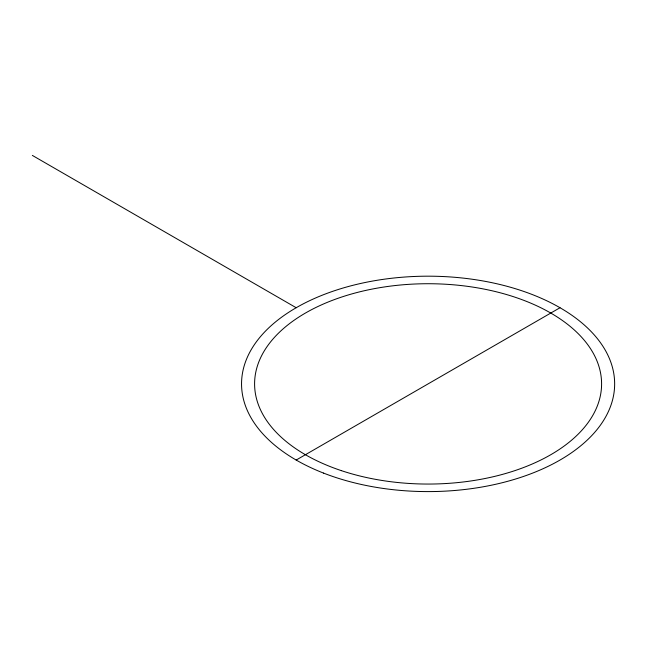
<?xml version="1.0" encoding="UTF-8"?>
<svg xmlns="http://www.w3.org/2000/svg" width="647" height="647" viewBox="0 0 647 647"><rect width="100%" height="100%" fill="white"/><g stroke="black" fill="none" stroke-linecap="round" stroke-linejoin="round"><path stroke-width="0.97" d="M296.18 460.049L560.011 307.729M32.35 155.409L296.18 307.729M323.532 473.086A186.554 107.709 0 0 0 614.173 391.572A186.554 107.709 0 0 0 346.582 287.009A186.554 107.709 0 0 0 323.532 473.086M341.349 470.636A173.493 100.164 0 0 0 601.589 383.889A173.493 100.164 0 0 0 341.349 297.143A173.493 100.164 0 0 0 341.349 470.636"/></g></svg>
